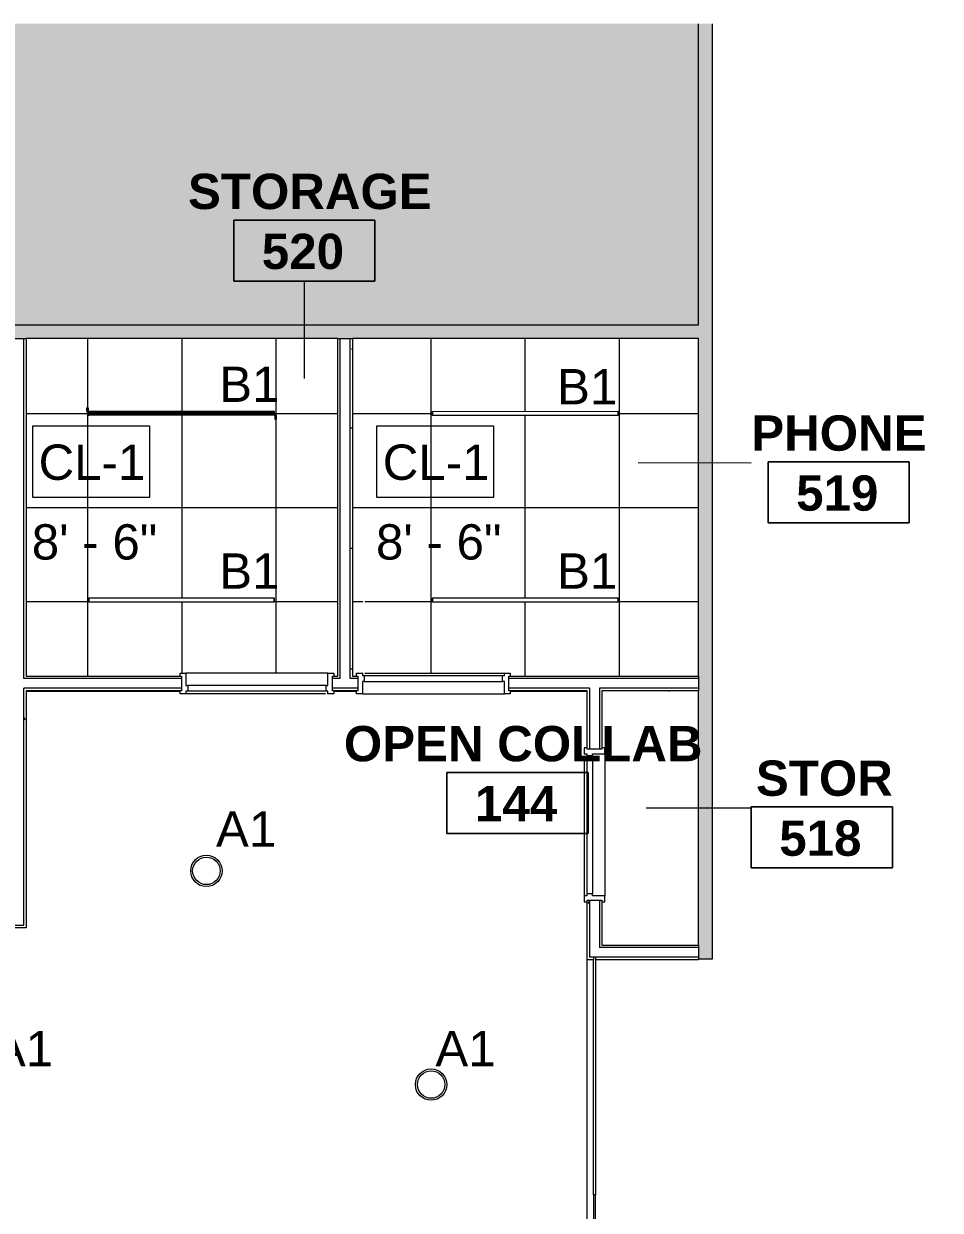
# Model space of a CAD drawing. Header units: inches. Extents: x 0 to 1865, y 0 to 1094.
# Drawn here: x 592.9 to 826.7, y 791.2 to 1093.8 of the extents above; entities that cross this region are included whole.
import ezdxf

# ---------------------------------------------------------------- set-up
doc = ezdxf.new("R2010")
doc.units = ezdxf.units.IN
doc.header["$MEASUREMENT"] = 0
for name, color, linetype, lineweight in [('A-AREA-IDEN', 2, 'Continuous', 9), ('A-CLNG', 13, 'Continuous', 13), ('A-CLNG-IDEN', 151, 'Continuous', 9), ('A-CLNG-PATT', 13, 'Continuous', 13), ('A-DETL', 90, 'Continuous', 9), ('A-DETL-GENF', 92, 'Continuous', 9), ('A-DOOR', 31, 'Continuous', 13), ('A-WALL', 113, 'Continuous', 13), ('A-WALL-PATT', 111, 'Continuous', 13), ('E-LITE-EQPM', 33, 'Continuous', 9), ('E-LITE-EQPM-IDEN', 33, 'Continuous', 9), ('I-WALL', 2, 'Continuous', 13)]:
    doc.layers.add(name, color=color, linetype=linetype, lineweight=lineweight)
doc.styles.add('Arial', font='arial.ttf', dxfattribs={"height": 9})
doc.styles.add('Swis721 Lt BT', font='swissl.ttf', dxfattribs={"height": 9})
doc.styles.add('Swis721 Lt BT_B', font='', dxfattribs={"height": 9})
doc.styles.get('Swis721 Lt BT_B').set_extended_font_data('Swis721 Lt BT', bold=True)
pattern_1 = [(0, (0, 0), (30.72, 7.68), [1.267, -21.773, 1.267, -21.773, -122.88]), (0, (0, 0), (30.72, 7.68), [-46.08, 1.267, -44.813, 1.267, -21.773, -53.76]), (0, (0, 0), (30.72, 7.68), [-115.2, 1.267, -14.093, 1.267, -37.133]), (120, (11.52, 3.84), (-22.011075, 22.7643), [1.267, -21.773, 1.267, -21.773, -122.88]), (120, (11.52, 3.84), (-22.011075, 22.7643), [-46.08, 1.267, -44.813, 1.267, -21.773, -53.76]), (120, (11.52, 3.84), (-22.011075, 22.7643), [-115.2, 1.267, -14.093, 1.267, -37.133]), (240, (15.36, 19.2), (-8.708925, -30.4443), [1.267, -21.773, 1.267, -21.773, -122.88]), (240, (15.36, 19.2), (-8.708925, -30.4443), [-46.08, 1.267, -44.813, 1.267, -21.773, -53.76]), (240, (15.36, 19.2), (-8.708925, -30.4443), [-115.2, 1.267, -14.093, 1.267, -37.133])]

# ---------------------------------------------------------------- blocks, each defined once
blk = doc.blocks.new('Door - Single - Solid Door-8046735-REFLECTED CEILING PLAN')
at = {"layer": 'A-DOOR', "lineweight": 9}
for p, q in [((-14.13, 2.54), (-15.63, 2.54)), ((-15.63, 2.54), (-15.63, 1.79)), ((-14.13, 2.54), (22.12, 2.54)), ((-14.13, -0.59), (-14.13, 2.54)), ((22.12, 2.54), (22.12, -0.59)), ((23.62, 2.54), (22.12, 2.54)), ((23.62, 1.79), (23.62, 2.54)), ((-15.63, -1.96), (-15.63, -2.71)), ((-15.63, -2.71), (-14.13, -2.71)), ((-13.63, -0.59), (-14.13, -0.59)), ((-14.13, -2.09), (-13.63, -2.09)), ((-14.13, -2.71), (-14.13, -2.09)), ((-14.13, -2.71), (-14.01, -2.71)), ((-13.63, -0.59), (21.62, -0.59)), ((-13.63, -2.09), (-13.63, -0.59)), ((-13.63, -2.09), (21.62, -2.09)), ((-13.51, -2.71), (22.12, -2.71)), ((21.62, -0.59), (21.62, -2.09)), ((22.12, -0.59), (21.62, -0.59)), ((21.62, -2.09), (22.12, -2.09)), ((22.12, -2.09), (22.12, -2.71)), ((22.12, -2.71), (23.62, -2.71)), ((23.62, -2.71), (23.62, -1.96))]:
    blk.add_line(p, q, dxfattribs=at)
blk = doc.blocks.new('Door - Single - Solid Door-8064375-REFLECTED CEILING PLAN')
at = {"layer": 'A-DOOR', "lineweight": 9}
for p, q in [((-15.63, 1.96), (-15.63, 2.71)), ((-15.63, 2.71), (-14.13, 2.71)), ((-14.13, 2.71), (-14.01, 2.71)), ((-14.13, 2.71), (-14.13, 2.09)), ((-14.13, 2.09), (-13.63, 2.09)), ((-13.63, 0.59), (-14.13, 0.59)), ((-14.13, 0.59), (-14.13, -2.54)), ((-13.63, 2.09), (21.62, 2.09)), ((-13.63, 2.09), (-13.63, 0.59)), ((-13.63, 0.59), (21.62, 0.59)), ((-13.51, 2.71), (22.12, 2.71)), ((21.62, 0.59), (21.62, 2.09)), ((21.62, 2.09), (22.12, 2.09)), ((22.12, 0.59), (21.62, 0.59)), ((22.12, 2.09), (22.12, 2.71)), ((22.12, 2.71), (23.62, 2.71)), ((22.12, -2.54), (22.12, 0.59)), ((23.62, 2.71), (23.62, 1.96)), ((-15.63, -2.54), (-15.63, -1.79)), ((-14.13, -2.54), (-15.63, -2.54)), ((-14.13, -2.54), (22.12, -2.54)), ((23.62, -2.54), (22.12, -2.54)), ((23.62, -1.79), (23.62, -2.54))]:
    blk.add_line(p, q, dxfattribs=at)
blk = doc.blocks.new('Door - Single - Solid Door-8007248-REFLECTED CEILING PLAN')
at = {"layer": 'A-DOOR', "lineweight": 9}
for p, q in [((-15.63, 1.96), (-15.63, 2.71)), ((-15.63, 2.71), (-14.13, 2.71)), ((-14.13, 2.71), (-14.01, 2.71)), ((-14.13, 2.71), (-14.13, 2.09)), ((-14.13, 2.09), (-13.63, 2.09)), ((-13.63, 0.59), (-14.13, 0.59)), ((-14.13, 0.59), (-14.13, -2.54)), ((-13.63, 2.09), (21.62, 2.09)), ((-13.63, 2.09), (-13.63, 0.59)), ((-13.63, 0.59), (21.62, 0.59)), ((-13.51, 2.71), (22.12, 2.71)), ((21.62, 0.59), (21.62, 2.09)), ((21.62, 2.09), (22.12, 2.09)), ((22.12, 0.59), (21.62, 0.59)), ((22.12, 2.09), (22.12, 2.71)), ((22.12, 2.71), (23.62, 2.71)), ((22.12, -2.54), (22.12, 0.59)), ((23.62, 2.71), (23.62, 1.96)), ((-15.63, -2.54), (-15.63, -1.79)), ((-14.13, -2.54), (-15.63, -2.54)), ((-14.13, -2.54), (22.12, -2.54)), ((23.62, -2.54), (22.12, -2.54)), ((23.62, -1.79), (23.62, -2.54))]:
    blk.add_line(p, q, dxfattribs=at)
blk = doc.blocks.new('Lighting fixture TBLS-HX-4-15-B-U-W - TBLS-HX-4-24-V5-REFLECTED CEILING PLAN')
at = {"layer": 'E-LITE-EQPM'}
for p, q in [((0.01, 23.75), (-0.47, 23.75)), ((-0.47, 23.75), (-0.47, 23.58)), ((-0.14, 23.67), (-0.47, 23.67)), ((-0.47, 23.67), (-0.47, -23.67)), ((-0.47, 23.58), (-0.13, 23.58)), ((0, 23.67), (-0.14, 23.67)), ((-0.14, 23.67), (-0.14, -23.67)), ((-0.04, 21.73), (-0.04, 21.57)), ((-0.04, 21.73), (-0.04, 21.57)), ((0, 23.67), (0.02, 23.89)), ((0.14, 23.67), (0, 23.67)), ((0.07, 23.89), (0.02, 23.89)), ((0.02, 23.89), (0.08, 23.88)), ((0.04, 21.57), (0.04, 21.73)), ((0.04, 21.73), (0.04, 21.57)), ((0.07, 23.89), (0.06, 23.67)), ((0.47, 23.75), (0.07, 23.75)), ((0.12, 23.93), (0.12, 23.97)), ((0.12, 23.97), (0.51, 23.97)), ((0.62, 23.93), (0.12, 23.93)), ((0.13, 23.92), (0.15, 23.97)), ((0.13, 23.58), (0.47, 23.58)), ((0.47, 23.67), (0.14, 23.67)), ((0.14, 23.67), (0.14, -23.67)), ((0.47, 23.75), (0.47, 23.58)), ((0.47, 23.67), (0.47, -23.67)), ((0.51, 24.16), (1.41, 24.16)), ((0.51, 24.08), (1.41, 24.08)), ((0.51, 23.93), (0.62, 23.93)), ((0.51, 23.89), (0.51, 23.86)), ((0.64, 23.89), (0.51, 23.89)), ((0.51, 23.86), (0.64, 23.86)), ((0.51, 23.86), (0.64, 23.86)), ((0.51, 23.86), (0.51, 23.82)), ((0.64, 23.86), (0.51, 23.86)), ((0.51, 23.82), (0.64, 23.82)), ((0.62, 23.89), (0.62, 24.01)), ((0.62, 24.01), (0.89, 24.01)), ((0.64, 23.86), (0.64, 23.89)), ((1.29, 23.89), (0.64, 23.89)), ((0.64, 23.86), (1.29, 23.86)), ((0.64, 23.82), (0.64, 23.86)), ((1.29, 23.86), (0.64, 23.86)), ((0.64, 23.82), (1.29, 23.82)), ((0.89, 24.01), (0.89, 23.89)), ((0.89, 23.97), (1.01, 23.97)), ((0.89, 23.97), (1.01, 23.97)), ((0.89, 23.97), (1.01, 23.97)), ((1.01, 23.89), (1.01, 24.01)), ((1.01, 24.01), (1.28, 24.01)), ((1.28, 24.01), (1.28, 23.89)), ((1.41, 23.93), (1.28, 23.93)), ((1.28, 23.93), (1.41, 23.93)), ((1.41, 23.89), (1.29, 23.89)), ((1.29, 23.89), (1.29, 23.86)), ((1.29, 23.86), (1.41, 23.86)), ((1.29, 23.86), (1.41, 23.86)), ((1.41, 23.86), (1.29, 23.86)), ((1.29, 23.86), (1.29, 23.82)), ((1.29, 23.82), (1.41, 23.82)), ((1.41, 23.86), (1.41, 23.89)), ((1.41, 23.82), (1.41, 23.86)), ((-1.41, -23.81), (-1.41, -23.85)), ((-1.29, -23.81), (-1.41, -23.81)), ((-1.41, -23.85), (-1.41, -23.88)), ((-1.29, -23.85), (-1.41, -23.85)), ((-1.29, -23.85), (-1.41, -23.85)), ((-1.41, -23.85), (-1.29, -23.85)), ((-1.41, -23.88), (-1.29, -23.88)), ((-1.41, -23.92), (-1.28, -23.92)), ((-1.28, -23.92), (-1.41, -23.92)), ((-0.51, -24.07), (-1.41, -24.07)), ((-0.51, -24.15), (-1.41, -24.15)), ((-0.64, -23.81), (-1.29, -23.81)), ((-1.29, -23.85), (-1.29, -23.81)), ((-0.64, -23.85), (-1.29, -23.85)), ((-1.29, -23.88), (-1.29, -23.85)), ((-1.29, -23.85), (-0.64, -23.85)), ((-1.29, -23.88), (-0.64, -23.88)), ((-1.28, -24), (-1.28, -23.88)), ((-1.01, -24), (-1.28, -24)), ((-1.01, -23.88), (-1.01, -24)), ((-0.89, -23.96), (-1.01, -23.96)), ((-0.89, -23.96), (-1.01, -23.96)), ((-0.89, -23.96), (-1.01, -23.96)), ((-0.89, -24), (-0.89, -23.88)), ((-0.62, -24), (-0.89, -24)), ((-0.51, -23.81), (-0.64, -23.81)), ((-0.64, -23.81), (-0.64, -23.85)), ((-0.51, -23.85), (-0.64, -23.85)), ((-0.51, -23.85), (-0.64, -23.85)), ((-0.64, -23.85), (-0.64, -23.88)), ((-0.64, -23.85), (-0.51, -23.85)), ((-0.64, -23.88), (-0.51, -23.88)), ((-0.62, -23.88), (-0.62, -24)), ((-0.62, -23.92), (-0.12, -23.92)), ((-0.51, -23.92), (-0.62, -23.92)), ((-0.51, -23.85), (-0.51, -23.81)), ((-0.51, -23.88), (-0.51, -23.85)), ((-0.12, -23.96), (-0.48, -23.96)), ((-0.13, -23.58), (-0.47, -23.58)), ((-0.47, -23.58), (-0.47, -23.75)), ((-0.47, -23.67), (-0.14, -23.67)), ((-0.47, -23.75), (-0.07, -23.75)), ((-0.13, -23.91), (-0.15, -23.96)), ((-0.14, -23.67), (0, -23.67)), ((-0.12, -23.92), (-0.12, -23.96)), ((-0.02, -23.88), (-0.08, -23.88)), ((-0.07, -23.88), (-0.06, -23.67)), ((-0.07, -23.88), (-0.02, -23.88)), ((0, -23.67), (-0.02, -23.88)), ((-0.01, -23.75), (0.47, -23.75)), ((0, -23.67), (0.14, -23.67)), ((0.47, -23.58), (0.13, -23.58)), ((0.14, -23.67), (0.47, -23.67)), ((0.47, -23.58), (0.47, -23.75))]:
    blk.add_line(p, q, dxfattribs=at)
for centre, radius, start, end in [((0, 21.65), 0.089, 90, 270), ((0, 21.65), 0.089, 270, 90), ((0, -21.64), 0.09, 90, 270), ((0, -21.64), 0.09, 270, 90)]:
    blk.add_arc(centre, radius, start, end, dxfattribs=at)
for points in [[(0.02, 23.89), (0.02, 23.92), (0.06, 23.97), (0.12, 23.98), (0.15, 23.97)], [(0.08, 23.88), (0.08, 23.9), (0.09, 23.92), (0.12, 23.92), (0.13, 23.92)], [(0.13, 23.92), (0.12, 23.92), (0.09, 23.92), (0.08, 23.9), (0.08, 23.88)], [(-0.02, -23.88), (-0.02, -23.91), (-0.06, -23.96), (-0.12, -23.97), (-0.15, -23.96)], [(-0.08, -23.88), (-0.08, -23.89), (-0.09, -23.91), (-0.12, -23.91), (-0.13, -23.91)], [(-0.13, -23.91), (-0.12, -23.91), (-0.09, -23.91), (-0.08, -23.89), (-0.08, -23.88)]]:
    blk.add_open_spline(points, degree=3, dxfattribs=at)
for points, knots in [([(0.02, 23.89), (0.02, 23.92), (0.05, 23.96), (0.1, 23.98), (0.12, 23.97)], [-1, -1, -1, -1, -0.5, -0.1420783, -0.1420783, -0.1420783, -0.1420783]), ([(0.51, 24.1), (0.51, 24.12), (0.51, 24.16), (0.51, 24.16), (0.51, 24.16), (0.51, 24.16)], [0.03340303, 0.03340303, 0.03340303, 0.03340303, 0.03964416, 0.0561743, 0.05646252, 0.05646252, 0.05646252, 0.05646252]), ([(0.51, 24.16), (0.51, 24.16), (0.51, 24.16), (0.51, 24.16), (0.51, 24.16), (0.51, 24.16), (0.51, 24.15), (0.51, 24.15), (0.51, 24.14), (0.51, 24.13), (0.51, 24.13), (0.51, 24.12), (0.51, 24.11), (0.51, 23.92), (0.51, 23.91), (0.51, 23.91), (0.51, 23.9), (0.51, 23.9), (0.51, 23.89), (0.51, 23.89), (0.51, 23.89), (0.51, 23.89)], [0.0565282, 0.0565282, 0.0565282, 0.0565282, 0.05682745, 0.05751378, 0.05815131, 0.0587711, 0.05945814, 0.06018947, 0.06092564, 0.06158284, 0.06221456, 0.06288041, 0.06873361, 0.07453122, 0.08018816, 0.08060556, 0.08099534, 0.08144983, 0.08188748, 0.08236942, 0.08479229, 0.08479229, 0.08479229, 0.08479229]), ([(0.51, 24.11), (0.51, 24.11), (0.51, 24.12), (0.51, 24.12), (0.51, 24.12), (0.51, 24.13), (0.51, 24.13), (0.51, 24.13), (0.51, 24.13), (0.51, 24.11)], [0.01995207, 0.01995207, 0.01995207, 0.01995207, 0.02116651, 0.02177638, 0.02224477, 0.02276746, 0.02328664, 0.0238075, 0.03990415, 0.03990415, 0.03990415, 0.03990415]), ([(0.51, 23.86), (0.51, 23.87), (0.51, 23.87), (0.51, 23.88), (0.51, 23.88), (0.51, 23.89), (0.51, 23.9), (0.51, 23.91), (0.51, 23.91), (0.51, 23.93)], [0, 0, 0, 0, 0.000731018, 0.001451775, 0.002127065, 0.002832083, 0.003604659, 0.004489972, 0.008550889, 0.008550889, 0.008550889, 0.008550889]), ([(0.51, 23.82), (0.51, 23.82), (0.51, 23.82), (0.51, 23.82), (0.51, 23.83), (0.51, 23.83), (0.51, 23.84), (0.51, 23.84), (0.51, 23.85), (0.51, 23.85), (0.51, 23.86), (0.51, 23.86), (0.51, 23.87), (0.51, 23.87), (0.51, 23.88), (0.51, 23.88), (0.51, 23.89), (0.51, 23.89), (0.51, 23.9), (0.51, 23.91), (0.51, 23.91), (0.51, 23.92), (0.51, 23.92), (0.51, 23.93), (0.51, 23.93), (0.51, 23.93)], [0, 0, 0, 0, 0.00120711, 0.00176048, 0.00232663, 0.00297197, 0.00362531, 0.00422365, 0.00474973, 0.00525079, 0.00572384, 0.00619922, 0.00660886, 0.00708073, 0.00755616, 0.00809862, 0.00860163, 0.00920907, 0.00976241, 0.01029085, 0.01074067, 0.01123037, 0.01169097, 0.01209543, 0.01242389, 0.01242389, 0.01242389, 0.01242389]), ([(0.51, 23.93), (0.51, 23.93), (0.51, 23.93), (0.51, 23.92), (0.51, 23.91), (0.51, 23.9), (0.51, 23.89), (0.51, 23.88), (0.51, 23.88), (0.51, 23.88), (0.51, 23.87), (0.51, 23.87), (0.51, 23.87), (0.51, 23.86), (0.51, 23.86), (0.51, 23.86), (0.51, 23.86)], [0.00487261, 0.00487261, 0.00487261, 0.00487261, 0.005494648, 0.006240904, 0.006931758, 0.007632285, 0.008340529, 0.009043442, 0.009509071, 0.009881293, 0.010155457, 0.010460516, 0.010767283, 0.011121343, 0.011529598, 0.01461783, 0.01461783, 0.01461783, 0.01461783]), ([(1.41, 23.89), (1.41, 23.89), (1.41, 23.89), (1.41, 23.89), (1.41, 23.9), (1.41, 23.9), (1.41, 23.91), (1.41, 23.91), (1.41, 23.92), (1.41, 24.11), (1.41, 24.12), (1.41, 24.13), (1.41, 24.13), (1.41, 24.14), (1.41, 24.15), (1.41, 24.15), (1.41, 24.16), (1.41, 24.16), (1.41, 24.16), (1.41, 24.16), (1.41, 24.16), (1.41, 24.16)], [-0.08479229, -0.08479229, -0.08479229, -0.08479229, -0.08236942, -0.08188748, -0.08144983, -0.08099534, -0.08060556, -0.08018816, -0.07453122, -0.06873361, -0.06288041, -0.06221456, -0.06158284, -0.06092564, -0.06018947, -0.05945814, -0.0587711, -0.05815131, -0.05751378, -0.05682745, -0.0565282, -0.0565282, -0.0565282, -0.0565282]), ([(1.41, 24.16), (1.41, 24.16), (1.41, 24.16), (1.41, 24.16), (1.41, 24.12), (1.41, 24.1)], [-0.05646252, -0.05646252, -0.05646252, -0.05646252, -0.0561743, -0.03964416, -0.03340303, -0.03340303, -0.03340303, -0.03340303]), ([(1.41, 24.11), (1.41, 24.13), (1.41, 24.13), (1.41, 24.13), (1.41, 24.13), (1.41, 24.12), (1.41, 24.12), (1.41, 24.12), (1.41, 24.11), (1.41, 24.11)], [-0.03990415, -0.03990415, -0.03990415, -0.03990415, -0.0238075, -0.02328664, -0.02276746, -0.02224477, -0.02177638, -0.02116651, -0.01995207, -0.01995207, -0.01995207, -0.01995207]), ([(1.41, 23.93), (1.41, 23.91), (1.41, 23.91), (1.41, 23.9), (1.41, 23.89), (1.41, 23.88), (1.41, 23.88), (1.41, 23.87), (1.41, 23.87), (1.41, 23.86)], [-0.008550889, -0.008550889, -0.008550889, -0.008550889, -0.004489972, -0.003604659, -0.002832083, -0.002127065, -0.001451775, -0.000731018, 0, 0, 0, 0]), ([(1.41, 23.86), (1.41, 23.86), (1.41, 23.86), (1.41, 23.86), (1.41, 23.87), (1.41, 23.87), (1.41, 23.87), (1.41, 23.88), (1.41, 23.88), (1.41, 23.88), (1.41, 23.89), (1.41, 23.9), (1.41, 23.91), (1.41, 23.92), (1.41, 23.93), (1.41, 23.93), (1.41, 23.93)], [-0.01461783, -0.01461783, -0.01461783, -0.01461783, -0.011529598, -0.011121343, -0.010767283, -0.010460516, -0.010155457, -0.009881293, -0.009509071, -0.009043442, -0.008340529, -0.007632285, -0.006931758, -0.006240904, -0.005494648, -0.00487261, -0.00487261, -0.00487261, -0.00487261]), ([(1.41, 23.93), (1.41, 23.93), (1.41, 23.93), (1.41, 23.92), (1.41, 23.92), (1.41, 23.91), (1.41, 23.91), (1.41, 23.9), (1.41, 23.89), (1.41, 23.89), (1.41, 23.88), (1.41, 23.88), (1.41, 23.87), (1.41, 23.87), (1.41, 23.86), (1.41, 23.86), (1.41, 23.85), (1.41, 23.85), (1.41, 23.84), (1.41, 23.84), (1.41, 23.83), (1.41, 23.83), (1.41, 23.82), (1.41, 23.82), (1.41, 23.82), (1.41, 23.82)], [-0.01242389, -0.01242389, -0.01242389, -0.01242389, -0.01209543, -0.01169097, -0.01123037, -0.01074067, -0.01029085, -0.00976241, -0.00920907, -0.00860163, -0.00809862, -0.00755616, -0.00708073, -0.00660886, -0.00619922, -0.00572384, -0.00525079, -0.00474973, -0.00422365, -0.00362531, -0.00297197, -0.00232663, -0.00176048, -0.00120711, 0, 0, 0, 0]), ([(-1.41, -23.92), (-1.41, -23.92), (-1.41, -23.92), (-1.41, -23.91), (-1.41, -23.91), (-1.41, -23.9), (-1.41, -23.9), (-1.41, -23.89), (-1.41, -23.89), (-1.41, -23.88), (-1.41, -23.87), (-1.41, -23.87), (-1.41, -23.86), (-1.41, -23.86), (-1.41, -23.85), (-1.41, -23.85), (-1.41, -23.84), (-1.41, -23.84), (-1.41, -23.83), (-1.41, -23.83), (-1.41, -23.82), (-1.41, -23.82), (-1.41, -23.81), (-1.41, -23.81), (-1.41, -23.81), (-1.41, -23.81)], [-0.01242389, -0.01242389, -0.01242389, -0.01242389, -0.01209543, -0.01169097, -0.01123037, -0.01074067, -0.01029085, -0.00976241, -0.00920907, -0.00860163, -0.00809862, -0.00755616, -0.00708073, -0.00660886, -0.00619922, -0.00572384, -0.00525079, -0.00474973, -0.00422365, -0.00362531, -0.00297197, -0.00232663, -0.00176048, -0.00120711, 0, 0, 0, 0]), ([(-1.41, -23.92), (-1.41, -23.9), (-1.41, -23.9), (-1.41, -23.89), (-1.41, -23.88), (-1.41, -23.88), (-1.41, -23.87), (-1.41, -23.86), (-1.41, -23.86), (-1.41, -23.85)], [-0.008550889, -0.008550889, -0.008550889, -0.008550889, -0.004489972, -0.003604659, -0.002832083, -0.002127065, -0.001451775, -0.000731018, 0, 0, 0, 0]), ([(-1.41, -23.85), (-1.41, -23.85), (-1.41, -23.85), (-1.41, -23.85), (-1.41, -23.86), (-1.41, -23.86), (-1.41, -23.86), (-1.41, -23.87), (-1.41, -23.87), (-1.41, -23.88), (-1.41, -23.88), (-1.41, -23.89), (-1.41, -23.9), (-1.41, -23.91), (-1.41, -23.92), (-1.41, -23.92), (-1.41, -23.93)], [-0.01461783, -0.01461783, -0.01461783, -0.01461783, -0.011529598, -0.011121343, -0.010767283, -0.010460516, -0.010155457, -0.009881293, -0.009509071, -0.009043442, -0.008340529, -0.007632285, -0.006931758, -0.006240904, -0.005494648, -0.00487261, -0.00487261, -0.00487261, -0.00487261]), ([(-1.41, -23.88), (-1.41, -23.88), (-1.41, -23.88), (-1.41, -23.88), (-1.41, -23.89), (-1.41, -23.89), (-1.41, -23.9), (-1.41, -23.9), (-1.41, -23.91), (-1.41, -24.1), (-1.41, -24.11), (-1.41, -24.12), (-1.41, -24.12), (-1.41, -24.13), (-1.41, -24.14), (-1.41, -24.14), (-1.41, -24.15), (-1.41, -24.15), (-1.41, -24.15), (-1.41, -24.15), (-1.41, -24.15), (-1.41, -24.15)], [-0.08479229, -0.08479229, -0.08479229, -0.08479229, -0.08236942, -0.08188748, -0.08144983, -0.08099534, -0.08060556, -0.08018816, -0.07453122, -0.06873361, -0.06288041, -0.06221456, -0.06158284, -0.06092564, -0.06018947, -0.05945814, -0.0587711, -0.05815131, -0.05751378, -0.05682745, -0.0565282, -0.0565282, -0.0565282, -0.0565282]), ([(-1.41, -24.15), (-1.41, -24.15), (-1.41, -24.15), (-1.41, -24.15), (-1.41, -24.11), (-1.41, -24.09)], [-0.05646252, -0.05646252, -0.05646252, -0.05646252, -0.0561743, -0.03964416, -0.03340303, -0.03340303, -0.03340303, -0.03340303]), ([(-1.41, -24.1), (-1.41, -24.12), (-1.41, -24.12), (-1.41, -24.12), (-1.41, -24.12), (-1.41, -24.11), (-1.41, -24.11), (-1.41, -24.11), (-1.41, -24.11), (-1.41, -24.1)], [-0.03990415, -0.03990415, -0.03990415, -0.03990415, -0.0238075, -0.02328664, -0.02276746, -0.02224477, -0.02177638, -0.02116651, -0.01995207, -0.01995207, -0.01995207, -0.01995207]), ([(-0.51, -23.81), (-0.51, -23.81), (-0.51, -23.81), (-0.51, -23.81), (-0.51, -23.82), (-0.51, -23.82), (-0.51, -23.83), (-0.51, -23.83), (-0.51, -23.84), (-0.51, -23.84), (-0.51, -23.85), (-0.51, -23.85), (-0.51, -23.86), (-0.51, -23.86), (-0.51, -23.87), (-0.51, -23.87), (-0.51, -23.88), (-0.51, -23.89), (-0.51, -23.89), (-0.51, -23.9), (-0.51, -23.9), (-0.51, -23.91), (-0.51, -23.91), (-0.51, -23.92), (-0.51, -23.92), (-0.51, -23.92)], [0, 0, 0, 0, 0.00120711, 0.00176048, 0.00232663, 0.00297197, 0.00362531, 0.00422365, 0.00474973, 0.00525079, 0.00572384, 0.00619922, 0.00660886, 0.00708073, 0.00755616, 0.00809862, 0.00860163, 0.00920907, 0.00976241, 0.01029085, 0.01074067, 0.01123037, 0.01169097, 0.01209543, 0.01242389, 0.01242389, 0.01242389, 0.01242389]), ([(-0.51, -23.85), (-0.51, -23.86), (-0.51, -23.86), (-0.51, -23.87), (-0.51, -23.88), (-0.51, -23.88), (-0.51, -23.89), (-0.51, -23.9), (-0.51, -23.9), (-0.51, -23.92)], [0, 0, 0, 0, 0.000731018, 0.001451775, 0.002127065, 0.002832083, 0.003604659, 0.004489972, 0.008550889, 0.008550889, 0.008550889, 0.008550889]), ([(-0.51, -23.93), (-0.51, -23.92), (-0.51, -23.92), (-0.51, -23.91), (-0.51, -23.9), (-0.51, -23.89), (-0.51, -23.88), (-0.51, -23.88), (-0.51, -23.87), (-0.51, -23.87), (-0.51, -23.86), (-0.51, -23.86), (-0.51, -23.86), (-0.51, -23.85), (-0.51, -23.85), (-0.51, -23.85), (-0.51, -23.85)], [0.00487261, 0.00487261, 0.00487261, 0.00487261, 0.005494648, 0.006240904, 0.006931758, 0.007632285, 0.008340529, 0.009043442, 0.009509071, 0.009881293, 0.010155457, 0.010460516, 0.010767283, 0.011121343, 0.011529598, 0.01461783, 0.01461783, 0.01461783, 0.01461783]), ([(-0.51, -24.15), (-0.51, -24.15), (-0.51, -24.15), (-0.51, -24.15), (-0.51, -24.15), (-0.51, -24.15), (-0.51, -24.14), (-0.51, -24.14), (-0.51, -24.13), (-0.51, -24.12), (-0.51, -24.12), (-0.51, -24.11), (-0.51, -24.1), (-0.51, -23.91), (-0.51, -23.9), (-0.51, -23.9), (-0.51, -23.89), (-0.51, -23.89), (-0.51, -23.88), (-0.51, -23.88), (-0.51, -23.88), (-0.51, -23.88)], [0.0565282, 0.0565282, 0.0565282, 0.0565282, 0.05682745, 0.05751378, 0.05815131, 0.0587711, 0.05945814, 0.06018947, 0.06092564, 0.06158284, 0.06221456, 0.06288041, 0.06873361, 0.07453122, 0.08018816, 0.08060556, 0.08099534, 0.08144983, 0.08188748, 0.08236942, 0.08479229, 0.08479229, 0.08479229, 0.08479229]), ([(-0.51, -24.09), (-0.51, -24.11), (-0.51, -24.15), (-0.51, -24.15), (-0.51, -24.15), (-0.51, -24.15)], [0.03340303, 0.03340303, 0.03340303, 0.03340303, 0.03964416, 0.0561743, 0.05646252, 0.05646252, 0.05646252, 0.05646252]), ([(-0.51, -24.1), (-0.51, -24.11), (-0.51, -24.11), (-0.51, -24.11), (-0.51, -24.11), (-0.51, -24.12), (-0.51, -24.12), (-0.51, -24.12), (-0.51, -24.12), (-0.51, -24.1)], [0.01995207, 0.01995207, 0.01995207, 0.01995207, 0.02116651, 0.02177638, 0.02224477, 0.02276746, 0.02328664, 0.0238075, 0.03990415, 0.03990415, 0.03990415, 0.03990415]), ([(-0.02, -23.88), (-0.02, -23.91), (-0.05, -23.95), (-0.1, -23.97), (-0.12, -23.96)], [-1, -1, -1, -1, -0.5, -0.1420783, -0.1420783, -0.1420783, -0.1420783])]:
    blk.add_open_spline(points, degree=3, knots=knots, dxfattribs=at)
blk = doc.blocks.new('L-PENDANT_FOCAL POINT 3_5 CYLINDER - L-PENDANT_FOCAL POINT 3_5 CYLINDER-7826649-REFLECTED CEILING PLAN')
at = {"layer": 'E-LITE-EQPM'}
for radius in [4, 3.5]:
    blk.add_circle((-0.125, 0), radius, dxfattribs=at)
blk = doc.blocks.new('Lighting fixture TBLS-HX-4-15-B-U-W - TBLS-HX-4-24-7815314-REFLECTED CEILING PLAN')
at = {"layer": 'E-LITE-EQPM'}
for p, q in [((-0.54, 23.67), (0.54, 23.67)), ((-0.54, 23.67), (-0.54, -23.67)), ((-0.47, 23.75), (0.47, 23.75)), ((-0.47, 23.75), (-0.47, 23.67)), ((0.47, 23.67), (0.47, 23.75)), ((0.54, -23.67), (0.54, 23.67)), ((0.54, -23.67), (-0.54, -23.67)), ((-0.47, -23.67), (-0.47, -23.75)), ((0.47, -23.75), (-0.47, -23.75)), ((0.47, -23.75), (0.47, -23.67))]:
    blk.add_line(p, q, dxfattribs=at)
blk = doc.blocks.new('Room Tag - Room Name and Number-3379422-REFLECTED CEILING PLAN')
at = {"layer": 'A-AREA-IDEN'}
for p, q in [((-0.1881, -0.1636), (-0.1881, -0.0018)), ((-0.1881, -0.0018), (0.1869, -0.0018)), ((0.1869, -0.0018), (-0.1881, -0.0018)), ((-0.1881, -0.0018), (-0.1881, -0.1636)), ((0.1869, -0.0018), (0.1869, -0.1636)), ((0.1869, -0.1636), (0.1869, -0.0018)), ((0.1869, -0.1636), (-0.1881, -0.1636)), ((-0.1881, -0.1636), (0.1869, -0.1636))]:
    blk.add_line(p, q, dxfattribs=at)

msp = doc.modelspace()

# ---------------------------------------------------------------- hatches: boundary and pattern name
at = {"layer": 'A-CLNG-PATT'}
h = msp.add_hatch(dxfattribs=at)
h.set_pattern_fill('FP_7', color=256, style=0, pattern_type=2)
h.set_pattern_definition([(0, (705.242, 970.406), (0, -24), []), (270, (705.242, 970.406), (-24, -1e-15), [])])
h.paths.add_polyline_path([(672, 927.44), (672.99, 927.44), (672.99, 1013.5), (593.49, 1013.5), (593.49, 927.44), (632.75, 927.44), (632.77, 928.19), (672, 928.19)], flags=0)
h.paths.add_polyline_path([(609.45, 943.27), (609.45, 947.37), (656.8, 947.37), (656.8, 946.29), (609.45, 946.29)], flags=0)
h.paths.add_polyline_path([(656.94, 990.58), (656.98, 993.77), (657.01, 993.77), (657.05, 994.28), (657.09, 994.26), (657.12, 993.89), (657.22, 993.89), (657.21, 993.2), (657.19, 992.99), (657.05, 992.99), (657.01, 993.12), (656.94, 993.12)], flags=0)
h.paths.add_polyline_path([(657.09, 993.39), (657.09, 993.39), (657.09, 993.44)], flags=0)
h.paths.add_polyline_path([(657.01, 993.39), (657.05, 993.39), (657.01, 993.44)], flags=0)
h.paths.add_polyline_path([(609.94, 993.93), (609.37, 993.93), (609.37, 994.41), (609.24, 994.46), (609.27, 994.47), (609.37, 994.49), (609.37, 994.87), (656.87, 994.87), (656.87, 994.4), (657.01, 994.34), (657.01, 994.33), (656.87, 994.31), (656.87, 993.93), (611.39, 993.93)], flags=0)
h.paths.add_polyline_path([(609.16, 994.49), (609.13, 994.91), (609.02, 994.91), (609.04, 995.6), (609.06, 995.81), (609.2, 995.81), (609.24, 995.68), (609.31, 995.68), (609.27, 995.04), (609.24, 995.04), (609.2, 994.52), (609.16, 994.52)], flags=0)
h.paths.add_polyline_path([(609.2, 995.29), (609.24, 995.29), (609.2, 995.36)], flags=0)
h.paths.add_polyline_path([(609.16, 995.29), (609.16, 995.29), (609.16, 995.36)], flags=0)
h = msp.add_hatch(dxfattribs=at)
h.set_pattern_fill('FP_19', color=256, style=0, pattern_type=2)
h.set_pattern_definition([(180, (720.81, 970.406), (3e-15, 24), []), (90, (720.81, 970.406), (24, -1e-15), [])])
h.paths.add_polyline_path([(765, 927.44), (764.96, 1013.5), (676.74, 1013.5), (676.74, 927.44), (677.75, 927.44), (677.75, 928.19), (679.37, 928.19), (679.37, 964.19), (679.87, 964.19), (679.87, 928.19), (717, 928.19), (717, 927.44), (764.97, 927.44)], flags=0)
h.paths.add_polyline_path([(697.14, 943.27), (697.14, 947.37), (744.49, 947.37), (744.49, 946.3), (697.14, 946.3)], flags=0)
h.paths.add_polyline_path([(697.13, 990.58), (697.13, 994.94), (744.48, 994.95), (744.48, 993.87), (697.13, 993.87)], flags=0)
at = {"layer": 'A-DETL-GENF'}
h = msp.add_hatch(color=254, dxfattribs=at)
h.paths.add_polyline_path([(1864.71, 15.5), (1864.71, 749.5), (1858.12, 749.5), (1858.12, 714.25), (1805.94, 714.25), (1805.94, 677.43), (1813, 677.43), (1813, 653.43), (1805.94, 653.43), (1805.94, 409.5), (1645.06, 409.5), (1645.06, 27.5), (1819, 27.5), (1819, 41.5), (1843, 41.5), (1843, 27.5), (1863, 27.5), (1863, 15.5)], flags=0)
h.paths.add_polyline_path([(1803.83, 293.5), (1789, 293.5), (1789, 317.5), (1813, 317.5), (1813, 293.5), (1805.94, 293.5)], flags=0)
h.paths.add_polyline_path([(1491.69, 813), (1491.69, 1093.8), (1321.5, 1093.8), (1321.5, 1013.5), (1323.88, 1013.5), (1323.88, 1014.25), (1325.38, 1014.25), (1325.38, 1013.62), (1325.88, 1013.62), (1325.88, 1012.13), (1325.38, 1012.13), (1325.38, 1008.5), (1361.63, 1008.5), (1361.63, 1012.13), (1361.13, 1012.13), (1361.13, 1013.62), (1361.63, 1013.62), (1361.63, 1014.25), (1363.13, 1014.25), (1363.13, 1013.5), (1381.5, 1013.5), (1381.5, 1064.75), (1383, 1064.75), (1383, 1064.41), (1391, 1064.41), (1391, 1039), (1407, 1039), (1407, 1034.5), (1464.5, 1034.5), (1464.5, 1037), (1485, 1037), (1485, 1064.41), (1491.5, 1064.41), (1491.5, 1001.5), (1485, 1001.5), (1485, 1029), (1464.5, 1029), (1464.5, 1030.5), (1407, 1030.5), (1407, 1027), (1391, 1027), (1391, 930.5), (1485, 930.5), (1485, 959.5), (1491.5, 959.5), (1491.5, 897.5), (1485, 897.5), (1485, 926.5), (1395, 926.5), (1395, 906.5), (1391, 906.5), (1391, 826.5), (1485, 826.5), (1485, 855.5), (1491.5, 855.5), (1491.5, 813), (1491.63, 813)], flags=0)
h.paths.add_polyline_path([(1286.63, 813), (1286.63, 815.63), (1286.13, 815.63), (1286.13, 817.13), (1286.63, 817.13), (1286.63, 817.75), (1288.13, 817.75), (1288.13, 817), (1290.75, 817), (1290.75, 856.63), (1295.88, 856.63), (1295.88, 865.13), (1290.75, 865.13), (1290.75, 912.38), (1294.25, 912.38), (1294.25, 868.63), (1318, 868.63), (1318, 912.38), (1315.44, 912.38), (1315.44, 912.5), (993.06, 912.5), (993.06, 951.5), (990.43, 951.5), (990.43, 950.75), (988.93, 950.75), (988.93, 956.13), (988.43, 956.17), (988.43, 957.63), (988.93, 957.63), (988.93, 958.25), (990.43, 958.25), (990.43, 957.5), (993.06, 957.5), (993.06, 1017.06), (1016.5, 1017.06), (1016.5, 1037.5), (1036, 1037.5), (1036, 1093.8), (867.44, 1093.8), (867.44, 957.5), (951.18, 957.5), (951.18, 958.25), (952.68, 958.25), (952.68, 957.63), (953.18, 957.63), (953.18, 956.13), (952.68, 956.13), (952.68, 950.75), (951.18, 950.75), (951.18, 951.5), (833.56, 951.5), (833.56, 907.5), (848.81, 907.5), (848.81, 908.25), (850.31, 908.25), (850.31, 905.37), (850.81, 905.37), (850.81, 904), (886.06, 904), (886.06, 905.37), (886.56, 905.37), (886.56, 908.25), (888.06, 908.21), (888.06, 907.5), (902.81, 907.5), (902.81, 951.31), (907.31, 951.31), (907.31, 817.56), (1002.88, 817.56), (1002.88, 818.31), (1004.38, 818.31), (1004.38, 814.44), (1004.88, 814.44), (1004.88, 813), (1040.13, 813), (1040.13, 814.44), (1040.63, 814.44), (1040.63, 818.31), (1042.13, 818.31), (1042.13, 817.56), (1052, 817.56), (1052, 813.06), (1042.13, 813.06), (1042.13, 813), (1052.5, 813), (1052.5, 912.38), (1058.5, 912.38), (1058.5, 817), (1248.88, 817), (1248.88, 817.75), (1250.38, 817.75), (1250.38, 817.13), (1250.88, 817.13), (1250.88, 815.63), (1250.38, 815.63), (1250.38, 813), (1286.5, 813)], flags=0)
h.paths.add_polyline_path([(1488.5, 813), (1488.5, 814.5), (1488.25, 814.5), (1488.25, 813)], flags=0)
h.paths.add_polyline_path([(902.81, 813), (1002.88, 813), (1002.88, 813.06), (902.81, 813.06)], flags=0)
h.paths.add_polyline_path([(1633.75, 813.25), (1633.75, 814.5), (1633.5, 814.5), (1633.5, 813.25)], flags=0)
h.paths.add_polyline_path([(1295.88, 817), (1295.88, 853.13), (1294.25, 853.13), (1294.25, 817)], flags=0)
h.paths.add_polyline_path([(1321.5, 817), (1321.5, 865.13), (1299.38, 865.13), (1299.38, 817), (1303.1, 817)], flags=0)
h.paths.add_polyline_path([(1854.62, 817.75), (1864.71, 817.75), (1864.71, 994.5), (1841.99, 994.5), (1841.99, 1002.5), (1843.49, 1002.5), (1843.49, 1093.8), (1737.13, 1093.8), (1737.13, 932.5), (1737.25, 932.5), (1737.25, 924.5), (1737.13, 924.5), (1737.13, 826.5), (1737.06, 826.5), (1737.06, 817.75), (1747.65, 817.75)], flags=0)
h.paths.add_polyline_path([(1710.5, 817.75), (1710.5, 826.5), (1730.63, 826.5), (1730.63, 924.5), (1710.5, 924.5), (1710.5, 926.5), (1657.5, 926.5), (1657.5, 924.5), (1637, 924.5), (1637, 897.5), (1630.5, 897.5), (1630.5, 855.5), (1637, 855.5), (1637, 826.5), (1657.5, 826.5), (1657.5, 817.75), (1689.12, 817.75)], flags=0)
h.paths.add_polyline_path([(1321.44, 912.38), (1321.5, 912.38), (1321.5, 927.56), (1321.44, 927.56), (1321.44, 924.5)], flags=0)
h.paths.add_polyline_path([(1023.22, 916), (1023.22, 936.5), (1026.38, 936.5), (1026.38, 1013.5), (1016.5, 1013.5), (1016.5, 1013.56), (996.56, 1013.56), (996.56, 916)], flags=0)
h.paths.add_polyline_path([(1162.33, 924.5), (1208, 924.5), (1208, 932.5), (1047.22, 932.5), (1047.22, 924.5), (1133.55, 924.5)], flags=0)
h.paths.add_polyline_path([(1279.4, 924.5), (1315.44, 924.5), (1315.42, 924.56), (1257.19, 924.56), (1257.19, 956.69), (1213, 956.69), (1213, 924.5), (1261.61, 924.5)], flags=0)
h.paths.add_polyline_path([(1317.6, 927.56), (1318, 927.56), (1318, 927.94), (1317.25, 927.94), (1317.25, 929.44), (1317.88, 929.44), (1317.88, 929.94), (1319.38, 929.94), (1319.38, 929.44), (1321.5, 929.44), (1321.5, 965.69), (1319.38, 965.69), (1319.38, 965.19), (1317.88, 965.19), (1317.88, 965.69), (1317.25, 965.69), (1317.25, 967.19), (1318, 967.19), (1318, 1004.12), (1261, 1004.12), (1261, 1009.12), (1318, 1009.12), (1318, 1066.12), (1042, 1066.12), (1042, 936.5), (1090, 936.5), (1090, 960.5), (1095, 960.5), (1095, 936.5), (1208, 936.5), (1208, 960.69), (1261.19, 960.69), (1261.19, 927.56), (1317.25, 927.56)], flags=0)
h.paths.add_polyline_path([(1657.5, 930.5), (1710.5, 930.5), (1710.5, 932.5), (1730.63, 932.5), (1730.63, 1093.8), (1630.5, 1093.8), (1630.5, 1064.5), (1637, 1064.5), (1637, 1001.5), (1630.5, 1001.5), (1630.5, 959.5), (1637, 959.5), (1637, 932.5), (1657.5, 932.5)], flags=0)
h.paths.add_polyline_path([(1029.88, 936.5), (1038.5, 936.5), (1038.5, 1013.5), (1029.88, 1013.5), (1029.88, 956.17)], flags=0)
h.paths.add_polyline_path([(838, 957.5), (861.94, 957.5), (861.94, 1093.8), (838, 1093.8), (838, 1037.5), (853, 1037.5), (853, 1013.5), (838, 1013.5)], flags=0)
h.paths.add_polyline_path([(1854.62, 1002.5), (1864.71, 1002.5), (1864.71, 1045.5), (1847.99, 1045.5), (1847.99, 1002.5)], flags=0)
h.paths.add_polyline_path([(467.1, 1017), (493.14, 1017), (493.14, 1037.5), (517.14, 1037.5), (517.14, 1017), (765, 1017), (765, 1093.8), (30, 1093.8), (30, 1064.5), (34.12, 1064.5), (34.12, 1017), (464.6, 1017)], flags=0)
h.paths.add_polyline_path([(1864.71, 1052), (1864.71, 1093.8), (1847.99, 1093.8), (1847.99, 1052), (1854.62, 1052)], flags=0)
h.paths.add_polyline_path([(1189.27, 1070.12), (1318, 1070.12), (1318, 1080.12), (1042, 1080.12), (1042, 1070.12), (1162.33, 1070.12)], flags=0)
h.paths.add_polyline_path([(1162.33, 1084.12), (1318, 1084.12), (1318, 1093.8), (1042, 1093.8), (1042, 1084.12), (1159.23, 1084.12)], flags=0)
at = {"layer": 'A-WALL-PATT', "lineweight": 9}
msp.add_hatch(color=7, dxfattribs=at).paths.add_polyline_path([(768.5, 855.22), (768.5, 1093.8), (765, 1093.8), (765, 855.22)], flags=0)
h = msp.add_hatch(color=7, dxfattribs=at)
h.paths.add_polyline_path([(676.74, 1013.5), (765, 1013.5), (765, 1017), (517.14, 1017), (517.14, 1013.5), (676.12, 1013.5)], flags=0)
h.paths.add_polyline_path([(464.6, 1013.5), (493.14, 1013.5), (493.14, 1017), (34.12, 1017), (34.12, 1013.5), (463.97, 1013.5)], flags=0)
h = msp.add_hatch(dxfattribs=at)
h.set_pattern_fill('FP_1', color=256, style=0, pattern_type=2)
h.set_pattern_definition(pattern_1)
h.paths.add_polyline_path([(593.49, 863.25), (593.49, 924.31), (592.87, 924.31), (592.87, 863.88), (590.37, 863.88), (590.37, 863.25), (592.87, 863.25)], flags=0)
h.paths.add_polyline_path([(593.49, 926.81), (593.49, 1013.5), (592.87, 1013.49), (592.87, 926.81), (592.97, 926.81)], flags=0)
h = msp.add_hatch(dxfattribs=at)
h.set_pattern_fill('FP_1', color=256, style=0, pattern_type=2)
h.set_pattern_definition(pattern_1)
h.paths.add_polyline_path([(676.74, 927.44), (676.74, 1013.5), (676.12, 1013.5), (676.12, 927.44)], flags=0)
h = msp.add_hatch(dxfattribs=at)
h.set_pattern_fill('FP_1', color=256, style=0, pattern_type=2)
h.set_pattern_definition(pattern_1)
h.paths.add_polyline_path([(765, 923.69), (764.97, 924.31), (739.73, 924.31), (739.73, 923.69), (763.85, 923.69)], flags=0)
h.paths.add_polyline_path([(737.23, 923.69), (737.23, 924.31), (716.62, 924.31), (716.62, 923.69), (736.61, 923.69)], flags=0)
h.paths.add_polyline_path([(678.12, 923.69), (678.12, 924.31), (671.62, 924.31), (671.62, 923.69), (676.74, 923.69)], flags=0)
h.paths.add_polyline_path([(633.12, 923.69), (633.12, 924.31), (593.49, 924.31), (593.49, 923.69), (606.28, 923.69)], flags=0)
h = msp.add_hatch(dxfattribs=at)
h.set_pattern_fill('FP_1', color=256, style=0, pattern_type=2)
h.set_pattern_definition(pattern_1)
h.paths.add_polyline_path([(736.61, 855.09), (737.23, 855.09), (737.23, 870.26), (736.61, 870.26), (736.61, 855.72)], flags=0)
h.paths.add_polyline_path([(737.23, 908.76), (737.23, 923.69), (736.61, 923.69), (736.61, 908.76)], flags=0)

# ---------------------------------------------------------------- linework, layer by layer
at = {"layer": 'A-AREA-IDEN'}
for p, q in [((664.5, 1003.31), (664.52, 1028.16)), ((749.64, 981.87), (778.47, 981.85)), ((751.68, 893.85), (778.47, 893.83))]:
    msp.add_line(p, q, dxfattribs=at)
at = {"layer": 'A-CLNG'}
for p, q in [((632.75, 923.5), (593.49, 923.5)), ((677.75, 923.5), (672, 923.5)), ((736.61, 923.5), (717, 923.5)), ((736.61, 750.93), (736.61, 855.09))]:
    msp.add_line(p, q, dxfattribs=at)
at = {"layer": 'A-CLNG-IDEN', "flags": 128}
for points in [[(595.16, 991.23), (624.92, 991.23), (624.92, 973), (595.16, 973)], [(682.96, 991.23), (712.72, 991.23), (712.72, 973), (682.96, 973)]]:
    msp.add_lwpolyline(points, close=True, dxfattribs=at)
at = {"layer": 'A-DETL'}
for p, q in [((765, 1017), (765, 1093.8)), ((34.12, 1017), (765, 1017))]:
    msp.add_line(p, q, dxfattribs=at)
at = {"layer": 'A-WALL'}
for p, q in [((589.74, 1013.5), (593.49, 1013.5)), ((592.87, 926.81), (592.87, 1013.5)), ((672.99, 1013.5), (676.74, 1013.5)), ((673.62, 926.81), (673.62, 1013.5)), ((676.12, 926.81), (676.12, 1013.5)), ((633.12, 926.81), (592.87, 926.81)), ((673.62, 926.81), (671.62, 926.81)), ((678.12, 926.81), (676.12, 926.81)), ((765, 926.81), (716.62, 926.81)), ((765, 927.44), (765, 923.69)), ((633.12, 924.31), (592.87, 924.31)), ((592.87, 863.88), (592.87, 924.31)), ((678.12, 924.31), (671.62, 924.31)), ((737.23, 924.31), (716.62, 924.31)), ((737.23, 924.31), (737.23, 908.76)), ((765, 924.31), (739.73, 924.31)), ((739.73, 924.31), (739.73, 908.76)), ((737.23, 870.26), (737.23, 855.72)), ((739.73, 870.26), (739.73, 858.22)), ((590.37, 863.88), (592.87, 863.88)), ((765, 858.22), (739.73, 858.22)), ((765, 858.84), (765, 855.22)), ((765, 855.72), (737.23, 855.72)), ((738.23, 855.72), (738.23, 855.09)), ((738.73, 855.72), (738.73, 855.09))]:
    msp.add_line(p, q, dxfattribs=at)
at = {"layer": 'I-WALL', "color": 8, "lineweight": 20}
for p, q in [((765, 1017), (765, 1093.8)), ((768.5, 1093.8), (768.5, 855.22)), ((517.14, 1017), (765, 1017)), ((672.99, 1013.5), (593.49, 1013.5)), ((765, 1013.5), (676.74, 1013.5)), ((765, 927.44), (765, 1013.5)), ((765, 858.84), (765, 923.69)), ((768.5, 855.22), (765, 855.22))]:
    msp.add_line(p, q, dxfattribs=at)
at = {"layer": 'I-WALL'}
for p, q in [((593.49, 1013.5), (593.49, 927.44)), ((672.99, 927.44), (672.99, 1013.5)), ((676.74, 1013.5), (676.74, 927.44)), ((593.49, 927.44), (633.12, 927.44)), ((633.12, 927.44), (633.12, 923.69)), ((671.62, 927.44), (672.99, 927.44)), ((671.62, 923.69), (671.62, 927.44)), ((676.74, 927.44), (678.12, 927.44)), ((678.12, 927.44), (678.12, 923.69)), ((716.62, 927.44), (765, 927.44)), ((716.62, 923.69), (716.62, 927.44)), ((633.12, 923.69), (593.49, 923.69)), ((593.49, 923.69), (593.49, 863.25)), ((678.12, 923.69), (671.62, 923.69)), ((736.61, 923.69), (716.62, 923.69)), ((736.61, 908.76), (736.61, 923.69)), ((765, 923.69), (740.36, 923.69)), ((740.36, 923.69), (740.36, 908.76)), ((740.36, 908.76), (736.61, 908.76)), ((736.61, 855.09), (736.61, 870.26)), ((736.61, 870.26), (740.36, 870.26)), ((740.36, 870.26), (740.36, 858.84)), ((593.49, 863.25), (589.74, 863.25)), ((740.36, 858.84), (765, 858.84)), ((738.23, 855.09), (736.61, 855.09)), ((738.23, 795.13), (738.23, 855.09)), ((765, 855.09), (738.73, 855.09)), ((738.73, 855.09), (738.73, 795.13)), ((765, 855.22), (765, 855.09)), ((738.73, 795.13), (738.23, 795.13))]:
    msp.add_line(p, q, dxfattribs=at)
at = {"layer": 'I-WALL', "lineweight": 9}
for p, q in [((738.23, 795.13), (738.23, 759.13)), ((738.73, 759.13), (738.73, 795.13))]:
    msp.add_line(p, q, dxfattribs=at)

# ---------------------------------------------------------------- block references
at = {"layer": 'A-AREA-IDEN', "xscale": 95.99999999999994, "yscale": 95.99999999999994, "zscale": 95.99999999999994}
for p in [(664.51, 1043.86), (800.84, 982.24), (718.9, 903.02), (796.53, 894.22)]:
    msp.add_blockref('Room Tag - Room Name and Number-3379422-REFLECTED CEILING PLAN', p, dxfattribs=at)
at = {"layer": 'A-DOOR'}
for name, p, rotation in [('Door - Single - Solid Door-8064375-REFLECTED CEILING PLAN', (656.36, 925.65), 180), ('Door - Single - Solid Door-8046735-REFLECTED CEILING PLAN', (738.57, 893.51), 270.0000000000002)]:
    msp.add_blockref(name, p, dxfattribs=dict(at, rotation=rotation))
msp.add_blockref('Door - Single - Solid Door-8007248-REFLECTED CEILING PLAN', (693.38, 925.47), dxfattribs=at)
at = {"layer": 'E-LITE-EQPM', "rotation": 270.0033522571081}
msp.add_blockref('Lighting fixture TBLS-HX-4-15-B-U-W - TBLS-HX-4-24-V5-REFLECTED CEILING PLAN', (633.12, 994.4), dxfattribs=at)
at = {"layer": 'E-LITE-EQPM', "extrusion": (0, 0, -1), "rotation": 269.9966477428919}
for p in [(-720.81, 994.41), (-633.12, 946.83), (-720.81, 946.84)]:
    msp.add_blockref('Lighting fixture TBLS-HX-4-15-B-U-W - TBLS-HX-4-24-7815314-REFLECTED CEILING PLAN', p, dxfattribs=at)
at = {"layer": 'E-LITE-EQPM'}
for p in [(639.59, 877.75), (696.92, 823.25)]:
    msp.add_blockref('L-PENDANT_FOCAL POINT 3_5 CYLINDER - L-PENDANT_FOCAL POINT 3_5 CYLINDER-7826649-REFLECTED CEILING PLAN', p, dxfattribs=at)

# ---------------------------------------------------------------- texts
at = {"layer": 'A-AREA-IDEN', "char_height": 9, "attachment_point": 1, "style": 'Swis721 Lt BT_B'}
for s, insert, width in [('STORAGE', (634.78, 1055.54), 71.811), ('520', (653.6, 1040.24), 25.452), ('PHONE', (778.47, 993.91), 53.934), ('519', (789.92, 978.61), 25.452), ('OPEN COLLAB', (674.54, 914.7), 107.262), ('STOR', (779.66, 905.9), 40.602), ('144', (707.99, 899.4), 25.452), ('518', (785.61, 890.6), 25.452)]:
    msp.add_mtext(s, dxfattribs=dict(at, insert=insert, width=width))
at = {"layer": 'A-CLNG-IDEN', "char_height": 9, "attachment_point": 1, "style": 'Swis721 Lt BT'}
for s, insert, width in [('CL-1', (596.66, 986.48), 32.118), ('CL-1', (684.46, 986.48), 32.118), ('8\' - 6"', (594.92, 966.15), 36.36), ('8\' - 6"', (682.72, 966.15), 36.36)]:
    msp.add_mtext(s, dxfattribs=dict(at, insert=insert, width=width))
at = {"layer": 'E-LITE-EQPM-IDEN', "char_height": 9, "width": 18.786, "attachment_point": 1, "style": 'Arial'}
for s, insert in [('B1', (642.74, 1006.35)), ('B1', (728.92, 1005.73)), ('B1', (642.74, 958.72)), ('B1', (728.92, 958.72)), ('A1', (641.91, 892.91)), ('A1', (585, 836.91)), ('A1', (697.88, 836.91))]:
    msp.add_mtext(s, dxfattribs=dict(at, insert=insert))

doc.saveas('drawing.dxf')
